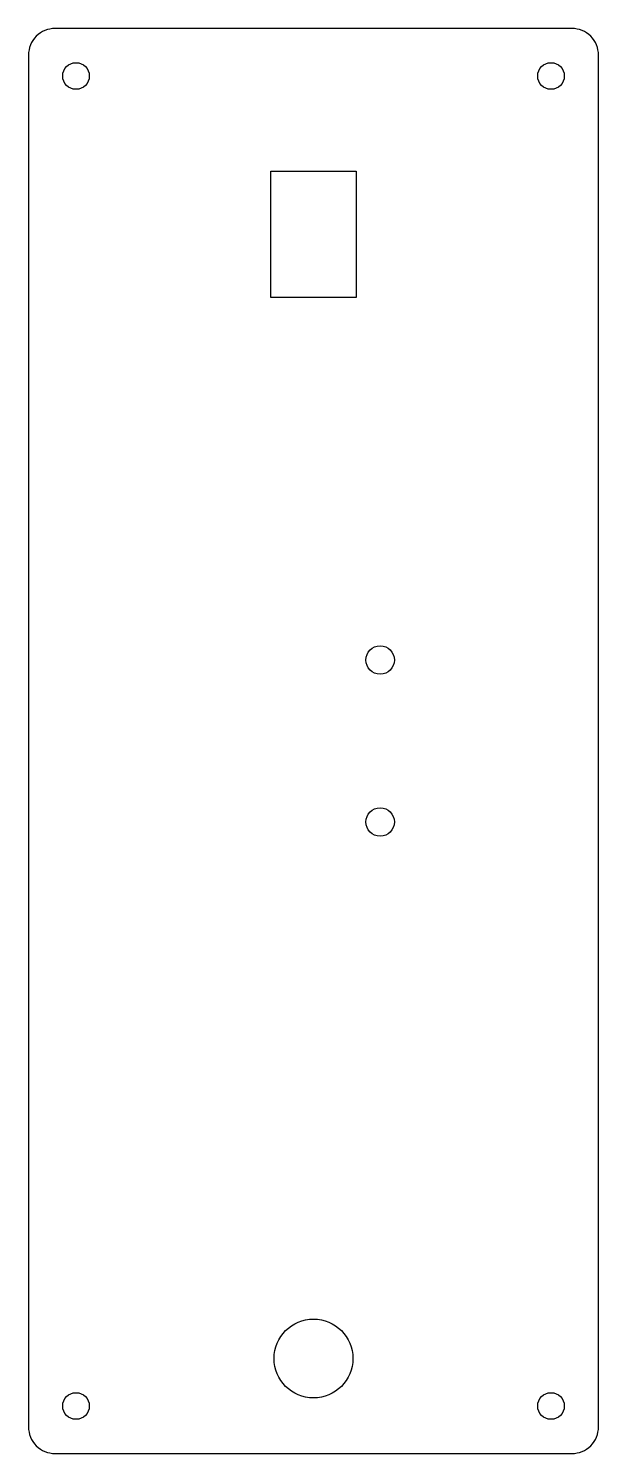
# Model space of a CAD drawing. Header units: millimetres. Extents: x -3 to 57, y -150 to 0.
import ezdxf

# ---------------------------------------------------------------- set-up
doc = ezdxf.new("R2010")
doc.units = ezdxf.units.MM

msp = doc.modelspace()

# ---------------------------------------------------------------- linework, layer by layer
msp.add_lwpolyline([(57.2, -2.8, 0.4142136), (54.4, 0), (0, 0, 0.4142136), (-2.8, -2.8), (-2.8, -147.2, 0.4142136), (0, -150), (54.4, -150, 0.4142136), (57.2, -147.2)], format="xyb", close=True)
msp.add_lwpolyline([(31.7, -15), (31.7, -28.3), (22.7, -28.3), (22.7, -15)], close=True)
for centre, radius in [((2.2, -5), 1.4), ((52.2, -5), 1.4), ((34.215, -66.475), 1.5), ((34.215, -83.525), 1.5), ((27.2, -140), 4.15), ((2.2, -145), 1.4), ((52.2, -145), 1.4)]:
    msp.add_circle(centre, radius)

doc.saveas('drawing.dxf')
